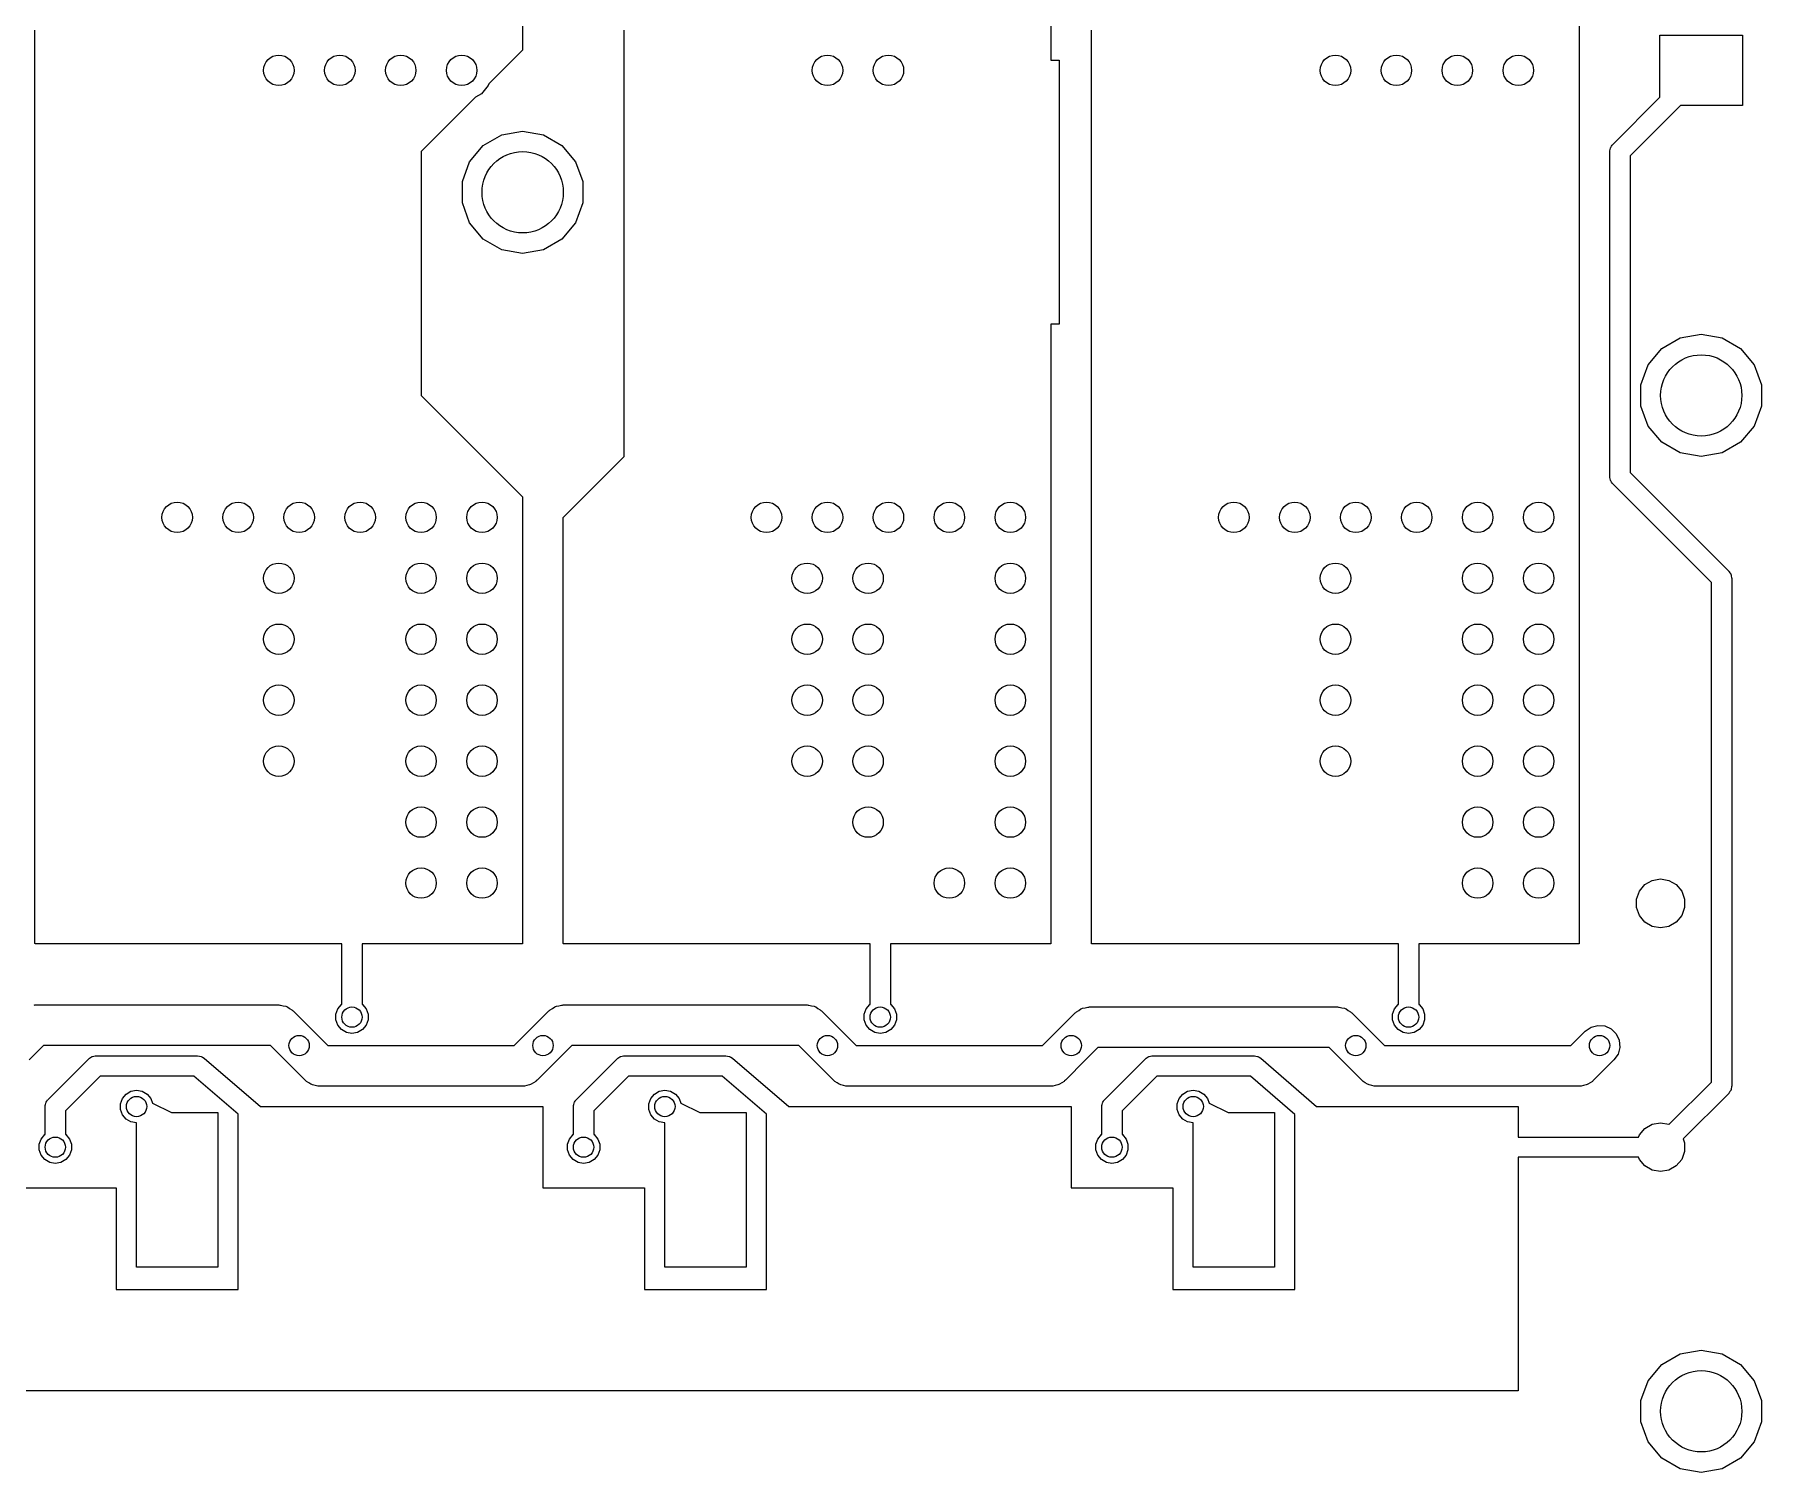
# Model space of a CAD drawing. Extents: x 0.3 to 75.7, y -92.7 to -0.5.
# Drawn here: x 31.99 to 74.48, y -54.51 to -19.12 of the extents above; entities that cross this region are included whole.
import ezdxf

# ---------------------------------------------------------------- set-up
doc = ezdxf.new("R2010")
doc.units = 0
doc.header["$MEASUREMENT"] = 0
doc.layers.add('BLACK', color=7, linetype='CONTINUOUS')

msp = doc.modelspace()

# ---------------------------------------------------------------- linework, layer by layer
at = {"layer": 'Black'}
for p, q in [((44, -14.5127), (44, -19.4947)), ((57, -14.5127), (57, -19.75)), ((70, -14.5127), (70, -41.4873)), ((32, -41.4873), (32, -19.0127)), ((46.5, -29.4988), (46.5, -19.0127)), ((58, -41.4873), (58, -19.0127)), ((43.9963, -19.5037), (43.1683, -20.3317)), ((43.9966, -19.5033), (43.9963, -19.5037)), ((43.997, -19.5029), (43.9966, -19.5033)), ((43.9979, -19.5015), (43.997, -19.5029)), ((43.9988, -19.5001), (43.9979, -19.5015)), ((43.999, -19.4996), (43.9988, -19.5001)), ((43.9992, -19.4991), (43.999, -19.4996)), ((43.9995, -19.4975), (43.9992, -19.4991)), ((44, -19.4958), (43.9995, -19.4975)), ((44, -19.4947), (43.9999, -19.4953)), ((43.9999, -19.4953), (44, -19.4958)), ((71.984, -20.6624), (71.984, -19.1364)), ((71.984, -19.1364), (74.016, -19.1364)), ((74.016, -19.1364), (74.016, -20.8636)), ((57, -19.75), (57.2, -19.75)), ((57.2, -19.75), (57.2, -26.25)), ((43.152, -20.3764), (42.9839, -20.5767)), ((43.1683, -20.3317), (43.152, -20.3764)), ((42.8404, -20.6596), (41.5009, -21.9991)), ((42.9839, -20.5767), (42.8404, -20.6596)), ((70.8232, -21.8232), (71.984, -20.6624)), ((72.49, -20.8636), (71.25, -22.1036)), ((74.016, -20.8636), (72.49, -20.8636)), ((43.0321, -21.8465), (43.485, -21.5851)), ((43.485, -21.5851), (44, -21.4943)), ((44, -21.4943), (44.515, -21.5851)), ((44.515, -21.5851), (44.9679, -21.8465)), ((41.5002, -22.0001), (41.5, -22.0012)), ((41.5, -22.0012), (41.5, -27.9987)), ((41.5009, -21.9991), (41.5002, -22.0001)), ((42.696, -22.2471), (43.0321, -21.8465)), ((44.9679, -21.8465), (45.304, -22.2471)), ((70.75, -22), (70.7519, -21.9892)), ((70.75, -30), (70.75, -22)), ((70.751, -21.9782), (70.7594, -21.9467)), ((70.7519, -21.9892), (70.751, -21.9782)), ((70.7594, -21.9467), (70.7651, -21.9145)), ((70.7651, -21.9145), (70.7706, -21.905)), ((70.7706, -21.905), (70.7734, -21.8943)), ((70.7734, -21.8943), (70.7922, -21.8676)), ((70.7922, -21.8676), (70.8085, -21.8393)), ((70.8085, -21.8393), (70.8169, -21.8322)), ((70.8169, -21.8322), (70.8232, -21.8232)), ((42.5171, -22.7385), (42.696, -22.2471)), ((45.304, -22.2471), (45.4829, -22.7385)), ((71.25, -22.1036), (71.25, -29.8964)), ((42.5171, -23.2615), (42.5171, -22.7385)), ((45.4829, -22.7385), (45.4829, -23.2615)), ((42.696, -23.7529), (42.5171, -23.2615)), ((45.4829, -23.2615), (45.304, -23.7529)), ((43.0321, -24.1535), (42.696, -23.7529)), ((45.304, -23.7529), (44.9679, -24.1535)), ((43.485, -24.4149), (43.0321, -24.1535)), ((44.9679, -24.1535), (44.515, -24.4149)), ((44, -24.5057), (43.485, -24.4149)), ((44.515, -24.4149), (44, -24.5057)), ((57.2, -26.25), (57, -26.25)), ((57, -26.25), (57, -41.4873)), ((72.0321, -26.8465), (72.485, -26.5851)), ((72.485, -26.5851), (73, -26.4943)), ((73, -26.4943), (73.515, -26.5851)), ((73.515, -26.5851), (73.9679, -26.8465)), ((71.696, -27.2471), (72.0321, -26.8465)), ((73.9679, -26.8465), (74.304, -27.2471)), ((71.5171, -27.7385), (71.696, -27.2471)), ((74.304, -27.2471), (74.4829, -27.7385)), ((41.5, -27.9987), (41.5002, -27.9999)), ((41.5002, -27.9999), (41.5009, -28.0009)), ((41.5009, -28.0009), (43.9963, -30.4963)), ((71.5171, -28.2615), (71.5171, -27.7385)), ((74.4829, -27.7385), (74.4829, -28.2615)), ((71.696, -28.7529), (71.5171, -28.2615)), ((74.4829, -28.2615), (74.304, -28.7529)), ((72.0321, -29.1535), (71.696, -28.7529)), ((74.304, -28.7529), (73.9679, -29.1535)), ((72.485, -29.4149), (72.0321, -29.1535)), ((73.9679, -29.1535), (73.515, -29.4149)), ((45.0037, -30.9963), (46.4991, -29.5009)), ((46.4991, -29.5009), (46.4998, -29.4999)), ((46.4998, -29.4999), (46.5, -29.4988)), ((73, -29.5057), (72.485, -29.4149)), ((73.515, -29.4149), (73, -29.5057)), ((70.7519, -30.0108), (70.75, -30)), ((70.751, -30.0218), (70.7519, -30.0108)), ((70.7594, -30.0533), (70.751, -30.0218)), ((70.7651, -30.0855), (70.7594, -30.0533)), ((70.7706, -30.095), (70.7651, -30.0855)), ((70.7734, -30.1057), (70.7706, -30.095)), ((70.7922, -30.1324), (70.7734, -30.1057)), ((70.8085, -30.1607), (70.7922, -30.1324)), ((70.8169, -30.1678), (70.8085, -30.1607)), ((70.8232, -30.1768), (70.8169, -30.1678)), ((71.25, -29.8964), (73.6768, -32.3232)), ((43.9963, -30.4963), (43.9966, -30.4967)), ((43.9966, -30.4967), (43.997, -30.4971)), ((43.997, -30.4971), (43.9979, -30.4985)), ((43.9979, -30.4985), (43.9988, -30.4999)), ((43.9988, -30.4999), (43.999, -30.5004)), ((43.999, -30.5004), (43.9992, -30.5009)), ((43.9992, -30.5009), (43.9995, -30.5025)), ((43.9995, -30.5025), (44, -30.5042)), ((44, -30.5042), (43.9999, -30.5047)), ((43.9999, -30.5047), (44, -30.5053)), ((44, -30.5053), (44, -41.4873)), ((73.25, -32.6036), (70.8232, -30.1768)), ((45, -31.0042), (45.0005, -31.0025)), ((45.0001, -31.0047), (45, -31.0042)), ((45, -31.0053), (45.0001, -31.0047)), ((45, -41.4873), (45, -31.0053)), ((45.0005, -31.0025), (45.0008, -31.0009)), ((45.0008, -31.0009), (45.001, -31.0004)), ((45.001, -31.0004), (45.0012, -30.9999)), ((45.0012, -30.9999), (45.0021, -30.9985)), ((45.0021, -30.9985), (45.003, -30.9971)), ((45.003, -30.9971), (45.0034, -30.9967)), ((45.0034, -30.9967), (45.0037, -30.9963)), ((73.25, -44.8964), (73.25, -32.6036)), ((73.6768, -32.3232), (73.6831, -32.3322)), ((73.6831, -32.3322), (73.6915, -32.3393)), ((73.6915, -32.3393), (73.7078, -32.3676)), ((73.7078, -32.3676), (73.7266, -32.3943)), ((73.7266, -32.3943), (73.7294, -32.405)), ((73.7294, -32.405), (73.7349, -32.4145)), ((73.7349, -32.4145), (73.7406, -32.4467)), ((73.7406, -32.4467), (73.749, -32.4782)), ((73.749, -32.4782), (73.7481, -32.4892)), ((73.7481, -32.4892), (73.75, -32.5)), ((73.75, -32.5), (73.75, -45)), ((71.6129, -40.0386), (71.794, -39.934)), ((71.794, -39.934), (72, -39.8977)), ((72, -39.8977), (72.206, -39.934)), ((72.206, -39.934), (72.3871, -40.0386)), ((71.4069, -40.3954), (71.4784, -40.1989)), ((71.4784, -40.1989), (71.6129, -40.0386)), ((72.3871, -40.0386), (72.5216, -40.1989)), ((72.5216, -40.1989), (72.5931, -40.3954)), ((71.4069, -40.6046), (71.4069, -40.3954)), ((71.4784, -40.8011), (71.4069, -40.6046)), ((72.5931, -40.6046), (72.5216, -40.8011)), ((72.5931, -40.3954), (72.5931, -40.6046)), ((71.6129, -40.9614), (71.4784, -40.8011)), ((71.794, -41.066), (71.6129, -40.9614)), ((72, -41.1023), (71.794, -41.066)), ((72.206, -41.066), (72, -41.1023)), ((72.3871, -40.9614), (72.206, -41.066)), ((72.5216, -40.8011), (72.3871, -40.9614)), ((32.0002, -41.4884), (32, -41.4873)), ((32.0002, -41.4895), (32.0002, -41.4884)), ((32.0006, -41.4905), (32.0002, -41.4895)), ((32.0008, -41.4916), (32.0006, -41.4905)), ((32.0013, -41.4926), (32.0008, -41.4916)), ((32.0017, -41.4936), (32.0013, -41.4926)), ((32.0024, -41.4945), (32.0017, -41.4936)), ((32.003, -41.4955), (32.0024, -41.4945)), ((32.0038, -41.4962), (32.003, -41.4955)), ((32.0045, -41.497), (32.0038, -41.4962)), ((32.0055, -41.4976), (32.0045, -41.497)), ((32.0063, -41.4983), (32.0055, -41.4976)), ((32.0074, -41.4987), (32.0063, -41.4983)), ((32.0084, -41.4992), (32.0074, -41.4987)), ((32.0095, -41.4994), (32.0084, -41.4992)), ((32.0105, -41.4998), (32.0095, -41.4994)), ((32.0116, -41.4998), (32.0105, -41.4998)), ((32.0127, -41.5), (32.0116, -41.4998)), ((39.55, -41.5), (32.0127, -41.5)), ((39.55, -42.9877), (39.55, -41.5)), ((43.9873, -41.5), (40.05, -41.5)), ((40.05, -41.5), (40.05, -42.9877)), ((43.9884, -41.4998), (43.9873, -41.5)), ((43.9895, -41.4998), (43.9884, -41.4998)), ((43.9905, -41.4994), (43.9895, -41.4998)), ((43.9916, -41.4992), (43.9905, -41.4994)), ((43.9926, -41.4987), (43.9916, -41.4992)), ((43.9936, -41.4983), (43.9926, -41.4987)), ((43.9945, -41.4976), (43.9936, -41.4983)), ((43.9955, -41.497), (43.9945, -41.4976)), ((43.9962, -41.4962), (43.9955, -41.497)), ((43.997, -41.4955), (43.9962, -41.4962)), ((43.9976, -41.4945), (43.997, -41.4955)), ((43.9983, -41.4936), (43.9976, -41.4945)), ((43.9987, -41.4926), (43.9983, -41.4936)), ((43.9992, -41.4916), (43.9987, -41.4926)), ((43.9994, -41.4905), (43.9992, -41.4916)), ((43.9998, -41.4895), (43.9994, -41.4905)), ((44, -41.4873), (43.9998, -41.4884)), ((43.9998, -41.4884), (43.9998, -41.4895)), ((45.0002, -41.4884), (45, -41.4873)), ((45.0002, -41.4895), (45.0002, -41.4884)), ((45.0006, -41.4905), (45.0002, -41.4895)), ((45.0008, -41.4916), (45.0006, -41.4905)), ((45.0013, -41.4926), (45.0008, -41.4916)), ((45.0017, -41.4936), (45.0013, -41.4926)), ((45.0024, -41.4945), (45.0017, -41.4936)), ((45.003, -41.4955), (45.0024, -41.4945)), ((45.0038, -41.4962), (45.003, -41.4955)), ((45.0045, -41.497), (45.0038, -41.4962)), ((45.0055, -41.4976), (45.0045, -41.497)), ((45.0063, -41.4983), (45.0055, -41.4976)), ((45.0074, -41.4987), (45.0063, -41.4983)), ((45.0084, -41.4992), (45.0074, -41.4987)), ((45.0095, -41.4994), (45.0084, -41.4992)), ((45.0105, -41.4998), (45.0095, -41.4994)), ((45.0116, -41.4998), (45.0105, -41.4998)), ((45.0127, -41.5), (45.0116, -41.4998)), ((52.55, -41.5), (45.0127, -41.5)), ((52.55, -42.9877), (52.55, -41.5)), ((56.9873, -41.5), (53.05, -41.5)), ((53.05, -41.5), (53.05, -42.9877)), ((56.9884, -41.4998), (56.9873, -41.5)), ((56.9895, -41.4998), (56.9884, -41.4998)), ((56.9905, -41.4994), (56.9895, -41.4998)), ((56.9916, -41.4992), (56.9905, -41.4994)), ((56.9926, -41.4987), (56.9916, -41.4992)), ((56.9936, -41.4983), (56.9926, -41.4987)), ((56.9945, -41.4976), (56.9936, -41.4983)), ((56.9955, -41.497), (56.9945, -41.4976)), ((56.9962, -41.4962), (56.9955, -41.497)), ((56.997, -41.4955), (56.9962, -41.4962)), ((56.9976, -41.4945), (56.997, -41.4955)), ((56.9983, -41.4936), (56.9976, -41.4945)), ((56.9987, -41.4926), (56.9983, -41.4936)), ((56.9992, -41.4916), (56.9987, -41.4926)), ((56.9994, -41.4905), (56.9992, -41.4916)), ((56.9998, -41.4895), (56.9994, -41.4905)), ((57, -41.4873), (56.9998, -41.4884)), ((56.9998, -41.4884), (56.9998, -41.4895)), ((58.0002, -41.4884), (58, -41.4873)), ((58.0002, -41.4895), (58.0002, -41.4884)), ((58.0006, -41.4905), (58.0002, -41.4895)), ((58.0008, -41.4916), (58.0006, -41.4905)), ((58.0013, -41.4926), (58.0008, -41.4916)), ((58.0017, -41.4936), (58.0013, -41.4926)), ((58.0024, -41.4945), (58.0017, -41.4936)), ((58.003, -41.4955), (58.0024, -41.4945)), ((58.0038, -41.4962), (58.003, -41.4955)), ((58.0045, -41.497), (58.0038, -41.4962)), ((58.0055, -41.4976), (58.0045, -41.497)), ((58.0063, -41.4983), (58.0055, -41.4976)), ((58.0074, -41.4987), (58.0063, -41.4983)), ((58.0084, -41.4992), (58.0074, -41.4987)), ((58.0095, -41.4994), (58.0084, -41.4992)), ((58.0105, -41.4998), (58.0095, -41.4994)), ((58.0116, -41.4998), (58.0105, -41.4998)), ((58.0127, -41.5), (58.0116, -41.4998)), ((65.55, -41.5), (58.0127, -41.5)), ((65.55, -42.9877), (65.55, -41.5)), ((69.9873, -41.5), (66.05, -41.5)), ((66.05, -41.5), (66.05, -42.9877)), ((69.9884, -41.4998), (69.9873, -41.5)), ((69.9895, -41.4998), (69.9884, -41.4998)), ((69.9905, -41.4994), (69.9895, -41.4998)), ((69.9916, -41.4992), (69.9905, -41.4994)), ((69.9926, -41.4987), (69.9916, -41.4992)), ((69.9937, -41.4983), (69.9926, -41.4987)), ((69.9945, -41.4976), (69.9937, -41.4983)), ((69.9955, -41.497), (69.9945, -41.4976)), ((69.9962, -41.4962), (69.9955, -41.497)), ((69.997, -41.4955), (69.9962, -41.4962)), ((69.9976, -41.4945), (69.997, -41.4955)), ((69.9983, -41.4936), (69.9976, -41.4945)), ((69.9987, -41.4926), (69.9983, -41.4936)), ((69.9992, -41.4916), (69.9987, -41.4926)), ((69.9994, -41.4905), (69.9992, -41.4916)), ((69.9998, -41.4895), (69.9994, -41.4905)), ((70, -41.4873), (69.9998, -41.4884)), ((69.9998, -41.4884), (69.9998, -41.4895)), ((31.9783, -43.0038), (32, -43)), ((32, -43), (38, -43)), ((38, -43), (38.0217, -43.0038)), ((38.0217, -43.0038), (38.0436, -43.0019)), ((38.0436, -43.0019), (38.1067, -43.0188)), ((38.1067, -43.0188), (38.171, -43.0302)), ((38.171, -43.0302), (38.1901, -43.0412)), ((38.1901, -43.0412), (38.2113, -43.0468)), ((38.2113, -43.0468), (38.2648, -43.0843)), ((38.2648, -43.0843), (38.3214, -43.117)), ((38.3214, -43.117), (38.3355, -43.1338)), ((38.3355, -43.1338), (38.3536, -43.1464)), ((38.3536, -43.1464), (38.8536, -43.6464)), ((39.4046, -43.2303), (39.4523, -43.0992)), ((39.4046, -43.3697), (39.4046, -43.2303)), ((39.4523, -43.0992), (39.5419, -42.9924)), ((39.5419, -42.9924), (39.55, -42.9877)), ((40.05, -42.9877), (40.0581, -42.9924)), ((40.0581, -42.9924), (40.1477, -43.0992)), ((40.1477, -43.0992), (40.1954, -43.2303)), ((40.1954, -43.2303), (40.1954, -43.3697)), ((44.1465, -43.6464), (44.6464, -43.1464)), ((44.6464, -43.1464), (44.6645, -43.1338)), ((44.6645, -43.1338), (44.6786, -43.117)), ((44.6786, -43.117), (44.7352, -43.0843)), ((44.7352, -43.0843), (44.7887, -43.0468)), ((44.7887, -43.0468), (44.8099, -43.0412)), ((44.8099, -43.0412), (44.829, -43.0302)), ((44.829, -43.0302), (44.8933, -43.0188)), ((44.8933, -43.0188), (44.9564, -43.0019)), ((44.9564, -43.0019), (44.9783, -43.0038)), ((44.9783, -43.0038), (45, -43)), ((45, -43), (51, -43)), ((51, -43), (51.0217, -43.0038)), ((51.0217, -43.0038), (51.0436, -43.0019)), ((51.0436, -43.0019), (51.1067, -43.0188)), ((51.1067, -43.0188), (51.171, -43.0302)), ((51.171, -43.0302), (51.1901, -43.0412)), ((51.1901, -43.0412), (51.2113, -43.0468)), ((51.2113, -43.0468), (51.2648, -43.0843)), ((51.2648, -43.0843), (51.3214, -43.117)), ((51.3214, -43.117), (51.3355, -43.1338)), ((51.3355, -43.1338), (51.3536, -43.1464)), ((51.3536, -43.1464), (51.8536, -43.6464)), ((52.4046, -43.2303), (52.4523, -43.0992)), ((52.4046, -43.3697), (52.4046, -43.2303)), ((52.4523, -43.0992), (52.5419, -42.9924)), ((52.5419, -42.9924), (52.55, -42.9877)), ((53.05, -42.9877), (53.0581, -42.9924)), ((53.0581, -42.9924), (53.1477, -43.0992)), ((53.1477, -43.0992), (53.1954, -43.2303)), ((53.1954, -43.2303), (53.1954, -43.3697)), ((57.1464, -43.6464), (57.5964, -43.1964)), ((57.5964, -43.1964), (57.6145, -43.1838)), ((57.6145, -43.1838), (57.6286, -43.167)), ((57.6286, -43.167), (57.6852, -43.1343)), ((57.6852, -43.1343), (57.7387, -43.0968)), ((57.7387, -43.0968), (57.7599, -43.0911)), ((57.7599, -43.0911), (57.779, -43.0802)), ((57.779, -43.0802), (57.8433, -43.0688)), ((57.8433, -43.0688), (57.9064, -43.0519)), ((57.9064, -43.0519), (57.9283, -43.0538)), ((57.9283, -43.0538), (57.95, -43.05)), ((57.95, -43.05), (64.05, -43.05)), ((64.05, -43.05), (64.0717, -43.0538)), ((64.0717, -43.0538), (64.0936, -43.0519)), ((64.0936, -43.0519), (64.1567, -43.0688)), ((64.1567, -43.0688), (64.221, -43.0802)), ((64.221, -43.0802), (64.2401, -43.0911)), ((64.2401, -43.0911), (64.2613, -43.0968)), ((64.2613, -43.0968), (64.3148, -43.1343)), ((64.3148, -43.1343), (64.3714, -43.167)), ((64.3714, -43.167), (64.3855, -43.1838)), ((64.3855, -43.1838), (64.4036, -43.1964)), ((64.4036, -43.1964), (64.8536, -43.6464)), ((65.4046, -43.2303), (65.4523, -43.0992)), ((65.4046, -43.3697), (65.4046, -43.2303)), ((65.4523, -43.0992), (65.5419, -42.9924)), ((65.5419, -42.9924), (65.55, -42.9877)), ((66.05, -42.9877), (66.0581, -42.9924)), ((66.0581, -42.9924), (66.1477, -43.0992)), ((66.1477, -43.0992), (66.1954, -43.2303)), ((66.1954, -43.2303), (66.1954, -43.3697)), ((38.8536, -43.6464), (38.8536, -43.6465)), ((38.8536, -43.6465), (39.2071, -44)), ((39.4523, -43.5008), (39.4046, -43.3697)), ((39.5419, -43.6076), (39.4523, -43.5008)), ((39.6627, -43.6773), (39.5419, -43.6076)), ((39.8, -43.7015), (39.6627, -43.6773)), ((39.9373, -43.6773), (39.8, -43.7015)), ((40.0581, -43.6076), (39.9373, -43.6773)), ((40.1477, -43.5008), (40.0581, -43.6076)), ((40.1954, -43.3697), (40.1477, -43.5008)), ((43.7929, -44), (44.1464, -43.6464)), ((44.1464, -43.6464), (44.1465, -43.6464)), ((51.8536, -43.6464), (51.8536, -43.6465)), ((51.8536, -43.6465), (52.2071, -44)), ((52.4523, -43.5008), (52.4046, -43.3697)), ((52.5419, -43.6076), (52.4523, -43.5008)), ((52.6627, -43.6773), (52.5419, -43.6076)), ((52.8, -43.7015), (52.6627, -43.6773)), ((52.9373, -43.6773), (52.8, -43.7015)), ((53.0581, -43.6076), (52.9373, -43.6773)), ((53.1477, -43.5008), (53.0581, -43.6076)), ((53.1954, -43.3697), (53.1477, -43.5008)), ((56.7929, -44), (57.1464, -43.6464)), ((57.1464, -43.6464), (57.1464, -43.6464)), ((64.8536, -43.6464), (64.8536, -43.6464)), ((64.8536, -43.6464), (65.2071, -44)), ((65.4523, -43.5008), (65.4046, -43.3697)), ((65.5419, -43.6076), (65.4523, -43.5008)), ((65.6627, -43.6773), (65.5419, -43.6076)), ((65.8, -43.7015), (65.6627, -43.6773)), ((65.9373, -43.6773), (65.8, -43.7015)), ((66.0581, -43.6076), (65.9373, -43.6773)), ((66.1477, -43.5008), (66.0581, -43.6076)), ((66.1954, -43.3697), (66.1477, -43.5008)), ((69.7929, -44), (70.1464, -43.6464)), ((70.1464, -43.6464), (70.2887, -43.5468)), ((70.2887, -43.5468), (70.4564, -43.5019)), ((70.4564, -43.5019), (70.6294, -43.517)), ((70.6294, -43.517), (70.7868, -43.5904)), ((70.7868, -43.5904), (70.9096, -43.7132)), ((70.9096, -43.7132), (70.983, -43.8706)), ((32.2071, -44), (31.8536, -44.3535)), ((37.7929, -44), (32.2071, -44)), ((38.1464, -44.3536), (37.7929, -44)), ((39.2071, -44), (43.7929, -44)), ((45.2071, -44), (44.8536, -44.3535)), ((50.7929, -44), (45.2071, -44)), ((51.1464, -44.3536), (50.7929, -44)), ((52.2071, -44), (56.7929, -44)), ((58.1571, -44.05), (57.8536, -44.3535)), ((63.8429, -44.05), (58.1571, -44.05)), ((64.1464, -44.3536), (63.8429, -44.05)), ((65.2071, -44), (69.7929, -44)), ((70.9981, -44.0436), (70.9532, -44.2113)), ((70.983, -43.8706), (70.9981, -44.0436)), ((32.3232, -45.3232), (33.3232, -44.3232)), ((33.3232, -44.3232), (33.3322, -44.3169)), ((33.3322, -44.3169), (33.3393, -44.3085)), ((33.3393, -44.3085), (33.3676, -44.2922)), ((33.3676, -44.2922), (33.3943, -44.2734)), ((33.3943, -44.2734), (33.405, -44.2706)), ((33.405, -44.2706), (33.4145, -44.2651)), ((33.4145, -44.2651), (33.4467, -44.2594)), ((33.4467, -44.2594), (33.4782, -44.251)), ((33.4782, -44.251), (33.4892, -44.2519)), ((33.4892, -44.2519), (33.5, -44.25)), ((33.5, -44.25), (36, -44.25)), ((36, -44.25), (36.0015, -44.2503)), ((36.0015, -44.2503), (36.0029, -44.25)), ((36.0029, -44.25), (36.0442, -44.2578)), ((36.0442, -44.2578), (36.0855, -44.2651)), ((36.0855, -44.2651), (36.0868, -44.2658)), ((36.0868, -44.2658), (36.0882, -44.2661)), ((36.0882, -44.2661), (36.1243, -44.2875)), ((36.1243, -44.2875), (36.1607, -44.3085)), ((36.1607, -44.3085), (36.1616, -44.3096)), ((36.1616, -44.3096), (36.1629, -44.3104)), ((36.1629, -44.3104), (37.5476, -45.5)), ((38.1465, -44.3536), (38.1464, -44.3536)), ((38.6464, -44.8536), (38.1465, -44.3536)), ((44.8536, -44.3536), (44.3536, -44.8536)), ((44.8536, -44.3535), (44.8536, -44.3536)), ((45.3232, -45.3232), (46.3232, -44.3232)), ((46.3232, -44.3232), (46.3322, -44.3169)), ((46.3322, -44.3169), (46.3393, -44.3085)), ((46.3393, -44.3085), (46.3676, -44.2922)), ((46.3676, -44.2922), (46.3943, -44.2734)), ((46.3943, -44.2734), (46.405, -44.2706)), ((46.405, -44.2706), (46.4145, -44.2651)), ((46.4145, -44.2651), (46.4467, -44.2594)), ((46.4467, -44.2594), (46.4782, -44.251)), ((46.4782, -44.251), (46.4892, -44.2519)), ((46.4892, -44.2519), (46.5, -44.25)), ((46.5, -44.25), (49, -44.25)), ((49, -44.25), (49.0015, -44.2503)), ((49.0015, -44.2503), (49.0029, -44.25)), ((49.0029, -44.25), (49.0442, -44.2578)), ((49.0442, -44.2578), (49.0855, -44.2651)), ((49.0855, -44.2651), (49.0868, -44.2658)), ((49.0868, -44.2658), (49.0882, -44.2661)), ((49.0882, -44.2661), (49.1243, -44.2875)), ((49.1243, -44.2875), (49.1607, -44.3085)), ((49.1607, -44.3085), (49.1616, -44.3096)), ((49.1616, -44.3096), (49.1629, -44.3104)), ((49.1629, -44.3104), (50.5476, -45.5)), ((51.6464, -44.8536), (51.1464, -44.3536)), ((51.1464, -44.3536), (51.1464, -44.3536)), ((57.8536, -44.3536), (57.3536, -44.8536)), ((57.8536, -44.3535), (57.8536, -44.3536)), ((58.3232, -45.3232), (59.3232, -44.3232)), ((59.3232, -44.3232), (59.3322, -44.3169)), ((59.3322, -44.3169), (59.3393, -44.3085)), ((59.3393, -44.3085), (59.3676, -44.2922)), ((59.3676, -44.2922), (59.3943, -44.2734)), ((59.3943, -44.2734), (59.405, -44.2706)), ((59.405, -44.2706), (59.4145, -44.2651)), ((59.4145, -44.2651), (59.4467, -44.2594)), ((59.4467, -44.2594), (59.4782, -44.251)), ((59.4782, -44.251), (59.4892, -44.2519)), ((59.4892, -44.2519), (59.5, -44.25)), ((59.5, -44.25), (62, -44.25)), ((62, -44.25), (62.0021, -44.2504)), ((62.0021, -44.2504), (62.0042, -44.25)), ((62.0042, -44.25), (62.0448, -44.2579)), ((62.0448, -44.2579), (62.0855, -44.2651)), ((62.0855, -44.2651), (62.0874, -44.2662)), ((62.0874, -44.2662), (62.0895, -44.2666)), ((62.0895, -44.2666), (62.1249, -44.2878)), ((62.1249, -44.2878), (62.1607, -44.3085)), ((62.1607, -44.3085), (62.1621, -44.3101)), ((62.1621, -44.3101), (62.1639, -44.3112)), ((62.1639, -44.3112), (63.5328, -45.5)), ((64.6464, -44.8536), (64.1464, -44.3536)), ((70.8536, -44.3536), (70.3536, -44.8536)), ((70.9532, -44.2113), (70.8536, -44.3536)), ((33.6036, -44.75), (32.75, -45.6036)), ((35.9074, -44.75), (33.6036, -44.75)), ((37, -45.6887), (35.9074, -44.75)), ((38.6645, -44.8662), (38.6464, -44.8536)), ((38.6786, -44.883), (38.6645, -44.8662)), ((38.7352, -44.9157), (38.6786, -44.883)), ((38.7887, -44.9532), (38.7352, -44.9157)), ((38.8099, -44.9588), (38.7887, -44.9532)), ((38.829, -44.9698), (38.8099, -44.9588)), ((38.8933, -44.9812), (38.829, -44.9698)), ((38.9564, -44.9981), (38.8933, -44.9812)), ((38.9783, -44.9962), (38.9564, -44.9981)), ((39, -45), (38.9783, -44.9962)), ((44, -45), (39, -45)), ((44.0217, -44.9962), (44, -45)), ((44.0436, -44.9981), (44.0217, -44.9962)), ((44.1067, -44.9812), (44.0436, -44.9981)), ((44.171, -44.9698), (44.1067, -44.9812)), ((44.1901, -44.9588), (44.171, -44.9698)), ((44.2113, -44.9532), (44.1901, -44.9588)), ((44.2648, -44.9157), (44.2113, -44.9532)), ((44.3214, -44.883), (44.2648, -44.9157)), ((44.3355, -44.8662), (44.3214, -44.883)), ((44.3536, -44.8536), (44.3355, -44.8662)), ((46.6036, -44.75), (45.75, -45.6036)), ((48.9074, -44.75), (46.6036, -44.75)), ((50, -45.6887), (48.9074, -44.75)), ((51.6645, -44.8662), (51.6464, -44.8536)), ((51.6786, -44.883), (51.6645, -44.8662)), ((51.7352, -44.9157), (51.6786, -44.883)), ((51.7887, -44.9532), (51.7352, -44.9157)), ((51.8099, -44.9588), (51.7887, -44.9532)), ((51.829, -44.9698), (51.8099, -44.9588)), ((51.8933, -44.9812), (51.829, -44.9698)), ((51.9564, -44.9981), (51.8933, -44.9812)), ((51.9783, -44.9962), (51.9564, -44.9981)), ((52, -45), (51.9783, -44.9962)), ((57, -45), (52, -45)), ((57.0217, -44.9962), (57, -45)), ((57.0436, -44.9981), (57.0217, -44.9962)), ((57.1067, -44.9812), (57.0436, -44.9981)), ((57.171, -44.9698), (57.1067, -44.9812)), ((57.1901, -44.9588), (57.171, -44.9698)), ((57.2113, -44.9532), (57.1901, -44.9588)), ((57.2648, -44.9157), (57.2113, -44.9532)), ((57.3214, -44.883), (57.2648, -44.9157)), ((57.3355, -44.8662), (57.3214, -44.883)), ((57.3536, -44.8536), (57.3355, -44.8662)), ((59.6036, -44.75), (58.75, -45.6036)), ((61.9066, -44.75), (59.6036, -44.75)), ((63, -45.6995), (61.9066, -44.75)), ((64.6645, -44.8662), (64.6464, -44.8536)), ((64.6786, -44.883), (64.6645, -44.8662)), ((64.7352, -44.9157), (64.6786, -44.883)), ((64.7887, -44.9532), (64.7352, -44.9157)), ((64.8099, -44.9588), (64.7887, -44.9532)), ((64.829, -44.9698), (64.8099, -44.9588)), ((64.8933, -44.9812), (64.829, -44.9698)), ((64.9564, -44.9981), (64.8933, -44.9812)), ((64.9783, -44.9962), (64.9564, -44.9981)), ((65, -45), (64.9783, -44.9962)), ((70, -45), (65, -45)), ((70.0217, -44.9962), (70, -45)), ((70.0436, -44.9981), (70.0217, -44.9962)), ((70.1067, -44.9812), (70.0436, -44.9981)), ((70.171, -44.9698), (70.1067, -44.9812)), ((70.1901, -44.9588), (70.171, -44.9698)), ((70.2113, -44.9532), (70.1901, -44.9588)), ((70.2648, -44.9157), (70.2113, -44.9532)), ((70.3214, -44.883), (70.2648, -44.9157)), ((70.3355, -44.8662), (70.3214, -44.883)), ((70.3536, -44.8536), (70.3355, -44.8662)), ((72.2101, -45.9364), (73.25, -44.8964)), ((73.749, -45.0218), (73.7406, -45.0533)), ((73.75, -45), (73.7481, -45.0108)), ((73.7481, -45.0108), (73.749, -45.0218)), ((32.251, -45.4782), (32.2594, -45.4467)), ((32.2594, -45.4467), (32.2651, -45.4145)), ((32.2651, -45.4145), (32.2706, -45.405)), ((32.2706, -45.405), (32.2734, -45.3943)), ((32.2734, -45.3943), (32.2922, -45.3676)), ((32.2922, -45.3676), (32.3085, -45.3393)), ((32.3085, -45.3393), (32.3169, -45.3322)), ((32.3169, -45.3322), (32.3232, -45.3232)), ((34.1046, -45.4303), (34.1523, -45.2992)), ((34.1046, -45.5697), (34.1046, -45.4303)), ((34.1523, -45.2992), (34.2419, -45.1924)), ((34.2419, -45.1924), (34.3627, -45.1227)), ((34.3627, -45.1227), (34.5, -45.0985)), ((34.5, -45.0985), (34.6373, -45.1227)), ((34.6373, -45.1227), (34.7581, -45.1924)), ((34.7581, -45.1924), (34.8477, -45.2992)), ((34.8477, -45.2992), (34.8901, -45.4156)), ((34.8901, -45.4156), (35.3585, -45.65)), ((45.251, -45.4782), (45.2594, -45.4467)), ((45.2594, -45.4467), (45.2651, -45.4145)), ((45.2651, -45.4145), (45.2706, -45.405)), ((45.2706, -45.405), (45.2734, -45.3943)), ((45.2734, -45.3943), (45.2922, -45.3676)), ((45.2922, -45.3676), (45.3085, -45.3393)), ((45.3085, -45.3393), (45.3169, -45.3322)), ((45.3169, -45.3322), (45.3232, -45.3232)), ((47.1046, -45.4303), (47.1523, -45.2992)), ((47.1046, -45.5697), (47.1046, -45.4303)), ((47.1523, -45.2992), (47.2419, -45.1924)), ((47.2419, -45.1924), (47.3627, -45.1227)), ((47.3627, -45.1227), (47.5, -45.0985)), ((47.5, -45.0985), (47.6373, -45.1227)), ((47.6373, -45.1227), (47.7581, -45.1924)), ((47.7581, -45.1924), (47.8477, -45.2992)), ((47.8477, -45.2992), (47.8901, -45.4156)), ((47.8901, -45.4156), (48.3585, -45.65)), ((58.251, -45.4782), (58.2594, -45.4467)), ((58.2594, -45.4467), (58.2651, -45.4145)), ((58.2651, -45.4145), (58.2706, -45.405)), ((58.2706, -45.405), (58.2734, -45.3943)), ((58.2734, -45.3943), (58.2922, -45.3676)), ((58.2922, -45.3676), (58.3085, -45.3393)), ((58.3085, -45.3393), (58.3169, -45.3322)), ((58.3169, -45.3322), (58.3232, -45.3232)), ((60.1046, -45.4303), (60.1523, -45.2992)), ((60.1046, -45.5697), (60.1046, -45.4303)), ((60.1523, -45.2992), (60.2419, -45.1924)), ((60.2419, -45.1924), (60.3627, -45.1227)), ((60.3627, -45.1227), (60.5, -45.0985)), ((60.5, -45.0985), (60.6373, -45.1227)), ((60.6373, -45.1227), (60.7581, -45.1924)), ((60.7581, -45.1924), (60.8477, -45.2992)), ((60.8477, -45.2992), (60.8901, -45.4156)), ((60.8901, -45.4156), (61.3585, -45.65)), ((73.6768, -45.1768), (72.5571, -46.2964)), ((73.6831, -45.1678), (73.6768, -45.1768)), ((73.6915, -45.1607), (73.6831, -45.1678)), ((73.7078, -45.1324), (73.6915, -45.1607)), ((73.7266, -45.1057), (73.7078, -45.1324)), ((73.7294, -45.095), (73.7266, -45.1057)), ((73.7349, -45.0855), (73.7294, -45.095)), ((73.7406, -45.0533), (73.7349, -45.0855)), ((32.25, -45.5), (32.2519, -45.4892)), ((32.25, -46.1877), (32.25, -45.5)), ((32.2519, -45.4892), (32.251, -45.4782)), ((32.75, -45.6036), (32.75, -46.1877)), ((34.1523, -45.7008), (34.1046, -45.5697)), ((34.2419, -45.8076), (34.1523, -45.7008)), ((34.3627, -45.8773), (34.2419, -45.8076)), ((34.5, -45.9015), (34.3627, -45.8773)), ((35.3585, -45.65), (36.5001, -45.65)), ((36.5001, -45.65), (36.5001, -49.4498)), ((37, -49.9988), (37, -45.6887)), ((37.5476, -45.5), (44.487, -45.5)), ((44.487, -45.5), (44.4881, -45.5002)), ((44.4881, -45.5002), (44.4893, -45.5002)), ((44.4893, -45.5002), (44.4903, -45.5006)), ((44.4903, -45.5006), (44.4914, -45.5008)), ((44.4914, -45.5008), (44.4924, -45.5014)), ((44.4924, -45.5014), (44.4935, -45.5017)), ((44.4935, -45.5017), (44.4944, -45.5025)), ((44.4944, -45.5025), (44.4954, -45.503)), ((44.4954, -45.503), (44.4961, -45.5039)), ((44.4961, -45.5039), (44.497, -45.5046)), ((44.497, -45.5046), (44.4975, -45.5056)), ((44.4975, -45.5056), (44.4983, -45.5065)), ((44.4983, -45.5065), (44.4986, -45.5076)), ((44.4986, -45.5076), (44.4992, -45.5086)), ((44.4992, -45.5086), (44.4994, -45.5097)), ((44.4994, -45.5097), (44.4998, -45.5107)), ((44.4998, -45.5107), (44.4998, -45.5119)), ((44.4998, -45.5119), (44.5, -45.513)), ((44.5, -45.513), (44.5, -47.4987)), ((45.25, -45.5), (45.2519, -45.4892)), ((45.25, -46.1877), (45.25, -45.5)), ((45.2519, -45.4892), (45.251, -45.4782)), ((45.75, -45.6036), (45.75, -46.1877)), ((47.1523, -45.7008), (47.1046, -45.5697)), ((47.2419, -45.8076), (47.1523, -45.7008)), ((47.3627, -45.8773), (47.2419, -45.8076)), ((47.5, -45.9015), (47.3627, -45.8773)), ((48.3585, -45.65), (49.5001, -45.65)), ((49.5001, -45.65), (49.5001, -49.4498)), ((50, -49.9988), (50, -45.6887)), ((50.5476, -45.5), (57.487, -45.5)), ((57.487, -45.5), (57.4881, -45.5002)), ((57.4881, -45.5002), (57.4893, -45.5002)), ((57.4893, -45.5002), (57.4903, -45.5006)), ((57.4903, -45.5006), (57.4914, -45.5008)), ((57.4914, -45.5008), (57.4924, -45.5014)), ((57.4924, -45.5014), (57.4935, -45.5017)), ((57.4935, -45.5017), (57.4944, -45.5025)), ((57.4944, -45.5025), (57.4954, -45.503)), ((57.4954, -45.503), (57.4961, -45.5039)), ((57.4961, -45.5039), (57.497, -45.5046)), ((57.497, -45.5046), (57.4975, -45.5056)), ((57.4975, -45.5056), (57.4983, -45.5065)), ((57.4983, -45.5065), (57.4986, -45.5076)), ((57.4986, -45.5076), (57.4992, -45.5086)), ((57.4992, -45.5086), (57.4994, -45.5097)), ((57.4994, -45.5097), (57.4998, -45.5107)), ((57.4998, -45.5107), (57.4998, -45.5119)), ((57.4998, -45.5119), (57.5, -45.513)), ((57.5, -45.513), (57.5, -47.4987)), ((58.25, -45.5), (58.2519, -45.4892)), ((58.25, -46.1877), (58.25, -45.5)), ((58.2519, -45.4892), (58.251, -45.4782)), ((58.75, -45.6036), (58.75, -46.1877)), ((60.1523, -45.7008), (60.1046, -45.5697)), ((60.2419, -45.8076), (60.1523, -45.7008)), ((60.3627, -45.8773), (60.2419, -45.8076)), ((60.5, -45.9015), (60.3627, -45.8773)), ((61.3585, -45.65), (62.5001, -45.65)), ((62.5001, -45.65), (62.5001, -49.4498)), ((63, -49.9988), (63, -45.6995)), ((63.5328, -45.5), (68.487, -45.5)), ((68.487, -45.5), (68.4881, -45.5002)), ((68.4881, -45.5002), (68.4893, -45.5002)), ((68.4893, -45.5002), (68.4903, -45.5006)), ((68.4903, -45.5006), (68.4914, -45.5008)), ((68.4914, -45.5008), (68.4924, -45.5014)), ((68.4924, -45.5014), (68.4935, -45.5017)), ((68.4935, -45.5017), (68.4944, -45.5025)), ((68.4944, -45.5025), (68.4954, -45.503)), ((68.4954, -45.503), (68.4961, -45.5039)), ((68.4961, -45.5039), (68.497, -45.5046)), ((68.497, -45.5046), (68.4975, -45.5056)), ((68.4975, -45.5056), (68.4983, -45.5065)), ((68.4983, -45.5065), (68.4986, -45.5076)), ((68.4986, -45.5076), (68.4992, -45.5086)), ((68.4992, -45.5086), (68.4994, -45.5097)), ((68.4994, -45.5097), (68.4998, -45.5107)), ((68.4998, -45.5107), (68.4998, -45.5119)), ((68.4998, -45.5119), (68.5, -45.513)), ((68.5, -45.513), (68.5, -46.25)), ((32.1046, -46.4303), (32.1523, -46.2992)), ((32.1523, -46.2992), (32.2419, -46.1924)), ((32.2419, -46.1924), (32.25, -46.1877)), ((32.75, -46.1877), (32.7581, -46.1924)), ((32.7581, -46.1924), (32.8477, -46.2992)), ((32.8477, -46.2992), (32.8954, -46.4303)), ((34.5011, -45.9013), (34.5, -45.9015)), ((34.5011, -49.4498), (34.5011, -45.9013)), ((45.1046, -46.4303), (45.1523, -46.2992)), ((45.1523, -46.2992), (45.2419, -46.1924)), ((45.2419, -46.1924), (45.25, -46.1877)), ((45.75, -46.1877), (45.7581, -46.1924)), ((45.7581, -46.1924), (45.8477, -46.2992)), ((45.8477, -46.2992), (45.8954, -46.4303)), ((47.5011, -45.9013), (47.5, -45.9015)), ((47.5011, -49.4498), (47.5011, -45.9013)), ((58.1046, -46.4303), (58.1523, -46.2992)), ((58.1523, -46.2992), (58.2419, -46.1924)), ((58.2419, -46.1924), (58.25, -46.1877)), ((58.75, -46.1877), (58.7581, -46.1924)), ((58.7581, -46.1924), (58.8477, -46.2992)), ((58.8477, -46.2992), (58.8954, -46.4303)), ((60.5011, -45.9013), (60.5, -45.9015)), ((60.5011, -49.4498), (60.5011, -45.9013)), ((68.5, -46.25), (71.4598, -46.25)), ((71.4598, -46.25), (71.4784, -46.1989)), ((71.4784, -46.1989), (71.6129, -46.0386)), ((71.6129, -46.0386), (71.794, -45.934)), ((71.794, -45.934), (72, -45.8977)), ((72, -45.8977), (72.206, -45.934)), ((72.206, -45.934), (72.2101, -45.9364)), ((72.5571, -46.2964), (72.5931, -46.3954)), ((32.1046, -46.5697), (32.1046, -46.4303)), ((32.1523, -46.7008), (32.1046, -46.5697)), ((32.2419, -46.8076), (32.1523, -46.7008)), ((32.8477, -46.7008), (32.7581, -46.8076)), ((32.8954, -46.5697), (32.8477, -46.7008)), ((32.8954, -46.4303), (32.8954, -46.5697)), ((45.1046, -46.5697), (45.1046, -46.4303)), ((45.1523, -46.7008), (45.1046, -46.5697)), ((45.2419, -46.8076), (45.1523, -46.7008)), ((45.8477, -46.7008), (45.7581, -46.8076)), ((45.8954, -46.5697), (45.8477, -46.7008)), ((45.8954, -46.4303), (45.8954, -46.5697)), ((58.1046, -46.5697), (58.1046, -46.4303)), ((58.1523, -46.7008), (58.1046, -46.5697)), ((58.2419, -46.8076), (58.1523, -46.7008)), ((58.8477, -46.7008), (58.7581, -46.8076)), ((58.8954, -46.5697), (58.8477, -46.7008)), ((58.8954, -46.4303), (58.8954, -46.5697)), ((72.5931, -46.6046), (72.5216, -46.8011)), ((72.5931, -46.3954), (72.5931, -46.6046)), ((32.3627, -46.8773), (32.2419, -46.8076)), ((32.5, -46.9015), (32.3627, -46.8773)), ((32.6373, -46.8773), (32.5, -46.9015)), ((32.7581, -46.8076), (32.6373, -46.8773)), ((45.3627, -46.8773), (45.2419, -46.8076)), ((45.5, -46.9015), (45.3627, -46.8773)), ((45.6373, -46.8773), (45.5, -46.9015)), ((45.7581, -46.8076), (45.6373, -46.8773)), ((58.3627, -46.8773), (58.2419, -46.8076)), ((58.5, -46.9015), (58.3627, -46.8773)), ((58.6373, -46.8773), (58.5, -46.9015)), ((58.7581, -46.8076), (58.6373, -46.8773)), ((71.4598, -46.75), (68.5, -46.75)), ((68.5, -46.75), (68.5, -52.487)), ((71.4784, -46.8011), (71.4598, -46.75)), ((71.6129, -46.9614), (71.4784, -46.8011)), ((71.794, -47.066), (71.6129, -46.9614)), ((72, -47.1023), (71.794, -47.066)), ((72.206, -47.066), (72, -47.1023)), ((72.3871, -46.9614), (72.206, -47.066)), ((72.5216, -46.8011), (72.3871, -46.9614)), ((31.5012, -47.5), (33.987, -47.5)), ((33.987, -47.5), (33.9881, -47.5002)), ((33.9881, -47.5002), (33.9893, -47.5002)), ((33.9893, -47.5002), (33.9903, -47.5006)), ((33.9903, -47.5006), (33.9914, -47.5008)), ((33.9914, -47.5008), (33.9924, -47.5014)), ((33.9924, -47.5014), (33.9935, -47.5017)), ((33.9935, -47.5017), (33.9944, -47.5025)), ((33.9944, -47.5025), (33.9954, -47.503)), ((33.9954, -47.503), (33.9961, -47.5039)), ((33.9961, -47.5039), (33.997, -47.5046)), ((33.997, -47.5046), (33.9975, -47.5056)), ((33.9975, -47.5056), (33.9983, -47.5065)), ((33.9983, -47.5065), (33.9986, -47.5076)), ((33.9986, -47.5076), (33.9992, -47.5086)), ((33.9992, -47.5086), (33.9994, -47.5097)), ((33.9994, -47.5097), (33.9998, -47.5107)), ((33.9998, -47.5107), (33.9998, -47.5119)), ((33.9998, -47.5119), (34, -47.513)), ((34, -47.513), (34, -49.9987)), ((44.5, -47.4987), (44.5002, -47.4998)), ((44.5002, -47.4998), (44.5012, -47.5)), ((44.5012, -47.5), (46.987, -47.5)), ((46.987, -47.5), (46.9881, -47.5002)), ((46.9881, -47.5002), (46.9893, -47.5002)), ((46.9893, -47.5002), (46.9903, -47.5006)), ((46.9903, -47.5006), (46.9914, -47.5008)), ((46.9914, -47.5008), (46.9924, -47.5014)), ((46.9924, -47.5014), (46.9935, -47.5017)), ((46.9935, -47.5017), (46.9944, -47.5025)), ((46.9944, -47.5025), (46.9954, -47.503)), ((46.9954, -47.503), (46.9961, -47.5039)), ((46.9961, -47.5039), (46.997, -47.5046)), ((46.997, -47.5046), (46.9975, -47.5056)), ((46.9975, -47.5056), (46.9983, -47.5065)), ((46.9983, -47.5065), (46.9986, -47.5076)), ((46.9986, -47.5076), (46.9992, -47.5086)), ((46.9992, -47.5086), (46.9994, -47.5097)), ((46.9994, -47.5097), (46.9998, -47.5107)), ((46.9998, -47.5107), (46.9998, -47.5119)), ((46.9998, -47.5119), (47, -47.513)), ((47, -47.513), (47, -49.9987)), ((57.5, -47.4987), (57.5002, -47.4998)), ((57.5002, -47.4998), (57.5012, -47.5)), ((57.5012, -47.5), (59.987, -47.5)), ((59.987, -47.5), (59.9881, -47.5002)), ((59.9881, -47.5002), (59.9893, -47.5002)), ((59.9893, -47.5002), (59.9903, -47.5006)), ((59.9903, -47.5006), (59.9914, -47.5008)), ((59.9914, -47.5008), (59.9924, -47.5014)), ((59.9924, -47.5014), (59.9935, -47.5017)), ((59.9935, -47.5017), (59.9944, -47.5025)), ((59.9944, -47.5025), (59.9954, -47.503)), ((59.9954, -47.503), (59.9961, -47.5039)), ((59.9961, -47.5039), (59.997, -47.5046)), ((59.997, -47.5046), (59.9975, -47.5056)), ((59.9975, -47.5056), (59.9983, -47.5065)), ((59.9983, -47.5065), (59.9986, -47.5076)), ((59.9986, -47.5076), (59.9992, -47.5086)), ((59.9992, -47.5086), (59.9994, -47.5097)), ((59.9994, -47.5097), (59.9998, -47.5107)), ((59.9998, -47.5107), (59.9998, -47.5119)), ((59.9998, -47.5119), (60, -47.513)), ((60, -47.513), (60, -49.9987)), ((36.5001, -49.4498), (34.5011, -49.4498)), ((49.5001, -49.4498), (47.5011, -49.4498)), ((62.5001, -49.4498), (60.5011, -49.4498)), ((34, -49.9987), (34.0002, -49.9998)), ((34.0002, -49.9998), (34.0012, -50)), ((34.0012, -50), (36.9987, -50)), ((36.9987, -50), (36.9998, -49.9998)), ((36.9998, -49.9998), (37, -49.9988)), ((47, -49.9987), (47.0002, -49.9998)), ((47.0002, -49.9998), (47.0012, -50)), ((47.0012, -50), (49.9987, -50)), ((49.9987, -50), (49.9998, -49.9998)), ((49.9998, -49.9998), (50, -49.9988)), ((60, -49.9987), (60.0002, -49.9998)), ((60.0002, -49.9998), (60.0012, -50)), ((60.0012, -50), (62.9987, -50)), ((62.9987, -50), (62.9998, -49.9998)), ((62.9998, -49.9998), (63, -49.9988)), ((72.0321, -51.8465), (72.485, -51.5851)), ((72.485, -51.5851), (73, -51.4943)), ((73, -51.4943), (73.515, -51.5851)), ((73.515, -51.5851), (73.9679, -51.8465)), ((71.5171, -52.7385), (71.696, -52.2471)), ((71.696, -52.2471), (72.0321, -51.8465)), ((73.9679, -51.8465), (74.304, -52.2471)), ((74.304, -52.2471), (74.4829, -52.7385)), ((68.487, -52.5), (5.00538, -52.5)), ((68.4881, -52.4998), (68.487, -52.5)), ((68.4893, -52.4998), (68.4881, -52.4998)), ((68.4903, -52.4994), (68.4893, -52.4998)), ((68.4914, -52.4992), (68.4903, -52.4994)), ((68.4924, -52.4986), (68.4914, -52.4992)), ((68.4935, -52.4983), (68.4924, -52.4986)), ((68.4944, -52.4975), (68.4935, -52.4983)), ((68.4954, -52.497), (68.4944, -52.4975)), ((68.4961, -52.4961), (68.4954, -52.497)), ((68.497, -52.4954), (68.4961, -52.4961)), ((68.4975, -52.4944), (68.497, -52.4954)), ((68.4983, -52.4935), (68.4975, -52.4944)), ((68.4986, -52.4924), (68.4983, -52.4935)), ((68.4992, -52.4914), (68.4986, -52.4924)), ((68.4994, -52.4903), (68.4992, -52.4914)), ((68.4998, -52.4893), (68.4994, -52.4903)), ((68.5, -52.487), (68.4998, -52.4881)), ((68.4998, -52.4881), (68.4998, -52.4893)), ((71.5171, -53.2615), (71.5171, -52.7385)), ((74.4829, -52.7385), (74.4829, -53.2615)), ((71.696, -53.7529), (71.5171, -53.2615)), ((74.4829, -53.2615), (74.304, -53.7529)), ((72.0321, -54.1535), (71.696, -53.7529)), ((74.304, -53.7529), (73.9679, -54.1535)), ((72.485, -54.4149), (72.0321, -54.1535)), ((73.9679, -54.1535), (73.515, -54.4149)), ((73, -54.5057), (72.485, -54.4149)), ((73.515, -54.4149), (73, -54.5057))]:
    msp.add_line(p, q, dxfattribs=at)
for centre, radius in [((38, -20), 0.375), ((39.5, -20), 0.375), ((41, -20), 0.375), ((42.5, -20), 0.375), ((51.5, -20), 0.375), ((53, -20), 0.375), ((64, -20), 0.375), ((65.5, -20), 0.375), ((67, -20), 0.375), ((68.5, -20), 0.375), ((44, -23), 1), ((73, -28), 1), ((35.5, -31), 0.375), ((37, -31), 0.375), ((38.5, -31), 0.375), ((40, -31), 0.375), ((41.5, -31), 0.375), ((43, -31), 0.375), ((50, -31), 0.375), ((51.5, -31), 0.375), ((53, -31), 0.375), ((54.5, -31), 0.375), ((56, -31), 0.375), ((61.5, -31), 0.375), ((63, -31), 0.375), ((64.5, -31), 0.375), ((66, -31), 0.375), ((67.5, -31), 0.375), ((69, -31), 0.375), ((38, -32.5), 0.375), ((41.5, -32.5), 0.375), ((43, -32.5), 0.375), ((51, -32.5), 0.375), ((52.5, -32.5), 0.375), ((56, -32.5), 0.375), ((64, -32.5), 0.375), ((67.5, -32.5), 0.375), ((69, -32.5), 0.375), ((38, -34), 0.375), ((41.5, -34), 0.375), ((43, -34), 0.375), ((51, -34), 0.375), ((52.5, -34), 0.375), ((56, -34), 0.375), ((64, -34), 0.375), ((67.5, -34), 0.375), ((69, -34), 0.375), ((38, -35.5), 0.375), ((41.5, -35.5), 0.375), ((43, -35.5), 0.375), ((51, -35.5), 0.375), ((52.5, -35.5), 0.375), ((56, -35.5), 0.375), ((64, -35.5), 0.375), ((67.5, -35.5), 0.375), ((69, -35.5), 0.375), ((38, -37), 0.375), ((41.5, -37), 0.375), ((43, -37), 0.375), ((51, -37), 0.375), ((52.5, -37), 0.375), ((56, -37), 0.375), ((64, -37), 0.375), ((67.5, -37), 0.375), ((69, -37), 0.375), ((41.5, -38.5), 0.375), ((43, -38.5), 0.375), ((52.5, -38.5), 0.375), ((56, -38.5), 0.375), ((67.5, -38.5), 0.375), ((69, -38.5), 0.375), ((41.5, -40), 0.375), ((43, -40), 0.375), ((54.5, -40), 0.375), ((56, -40), 0.375), ((67.5, -40), 0.375), ((69, -40), 0.375), ((39.8, -43.3), 0.25), ((52.8, -43.3), 0.25), ((65.8, -43.3), 0.25), ((38.5, -44), 0.25), ((44.5, -44), 0.25), ((51.5, -44), 0.25), ((57.5, -44), 0.25), ((64.5, -44), 0.25), ((70.5, -44), 0.25), ((34.5, -45.5), 0.25), ((47.5, -45.5), 0.25), ((60.5, -45.5), 0.25), ((32.5, -46.5), 0.25), ((45.5, -46.5), 0.25), ((58.5, -46.5), 0.25), ((73, -53), 1)]:
    msp.add_circle(centre, radius, dxfattribs=at)

doc.saveas('drawing.dxf')
